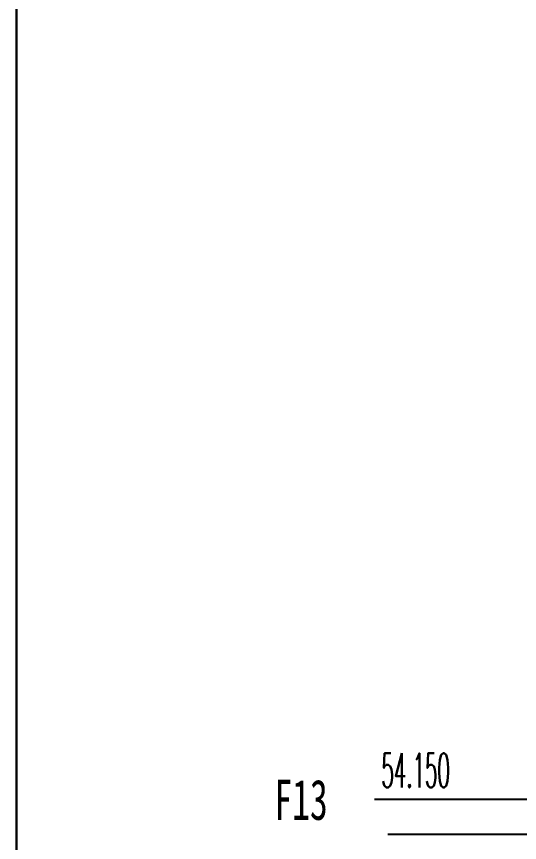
# Model space of a CAD drawing. Header units: millimetres. Extents: x 12351878 to 12381578, y 696206 to 738256.
# Drawn here: x 12371478 to 12373661, y 711697 to 715284 of the extents above; entities that cross this region are included whole.
import ezdxf

# ---------------------------------------------------------------- set-up
doc = ezdxf.new("R2010")
doc.units = ezdxf.units.MM
doc.header["$LTSCALE"] = 1000
doc.linetypes.add('DOTE', pattern=[2.42, 2, -0.2, 0.02, -0.2])
for name, color, linetype in [('A-ANNO-ELEV', 3, 'Continuous'), ('A-ANNO-TEXT', 7, 'Continuous'), ('DOTE', 16, 'DOTE'), ('PUB_TEXT', 7, 'Continuous')]:
    doc.layers.add(name, color=color, linetype=linetype)
doc.styles.add('_TCH_DIM', font='SIMPLEX.shx', dxfattribs={"width": 0.6, "bigfont": 'GBCBIG.shx'})
doc.styles.add('宋体', font='', dxfattribs={"width": 0.65})
doc.styles.get('宋体').set_extended_font_data('SimSun')

# ---------------------------------------------------------------- blocks, each defined once
blk = doc.blocks.new('asdgfdfssh')
blk.add_lwpolyline([(0, 37050), (9550, 37050), (9550, 0), (0, 0)], close=True)

msp = doc.modelspace()

# ---------------------------------------------------------------- linework, layer by layer
at = {"layer": 'A-ANNO-ELEV'}
msp.add_line((12373981.5, 711883.5), (12373031.5, 711883.5), dxfattribs=at)
at = {"layer": 'DOTE'}
msp.add_line((12373089.5, 711733.5), (12380433.5, 711733.5), dxfattribs=at)

# ---------------------------------------------------------------- block references
for p in [(12361927.5, 699956.4), (12371477.5, 699956.4)]:
    msp.add_blockref('asdgfdfssh', p)

# ---------------------------------------------------------------- texts
at = {"layer": 'A-ANNO-TEXT', "style": '_TCH_DIM', "width": 0.423529}
msp.add_text('54.150', height=148.75, dxfattribs=at).set_placement((12373061.5, 711936))
at = {"layer": 'PUB_TEXT', "style": '宋体', "width": 0.65}
msp.add_text('F13', height=175, dxfattribs=at).set_placement((12372596.3, 711795.6))

doc.saveas('drawing.dxf')
